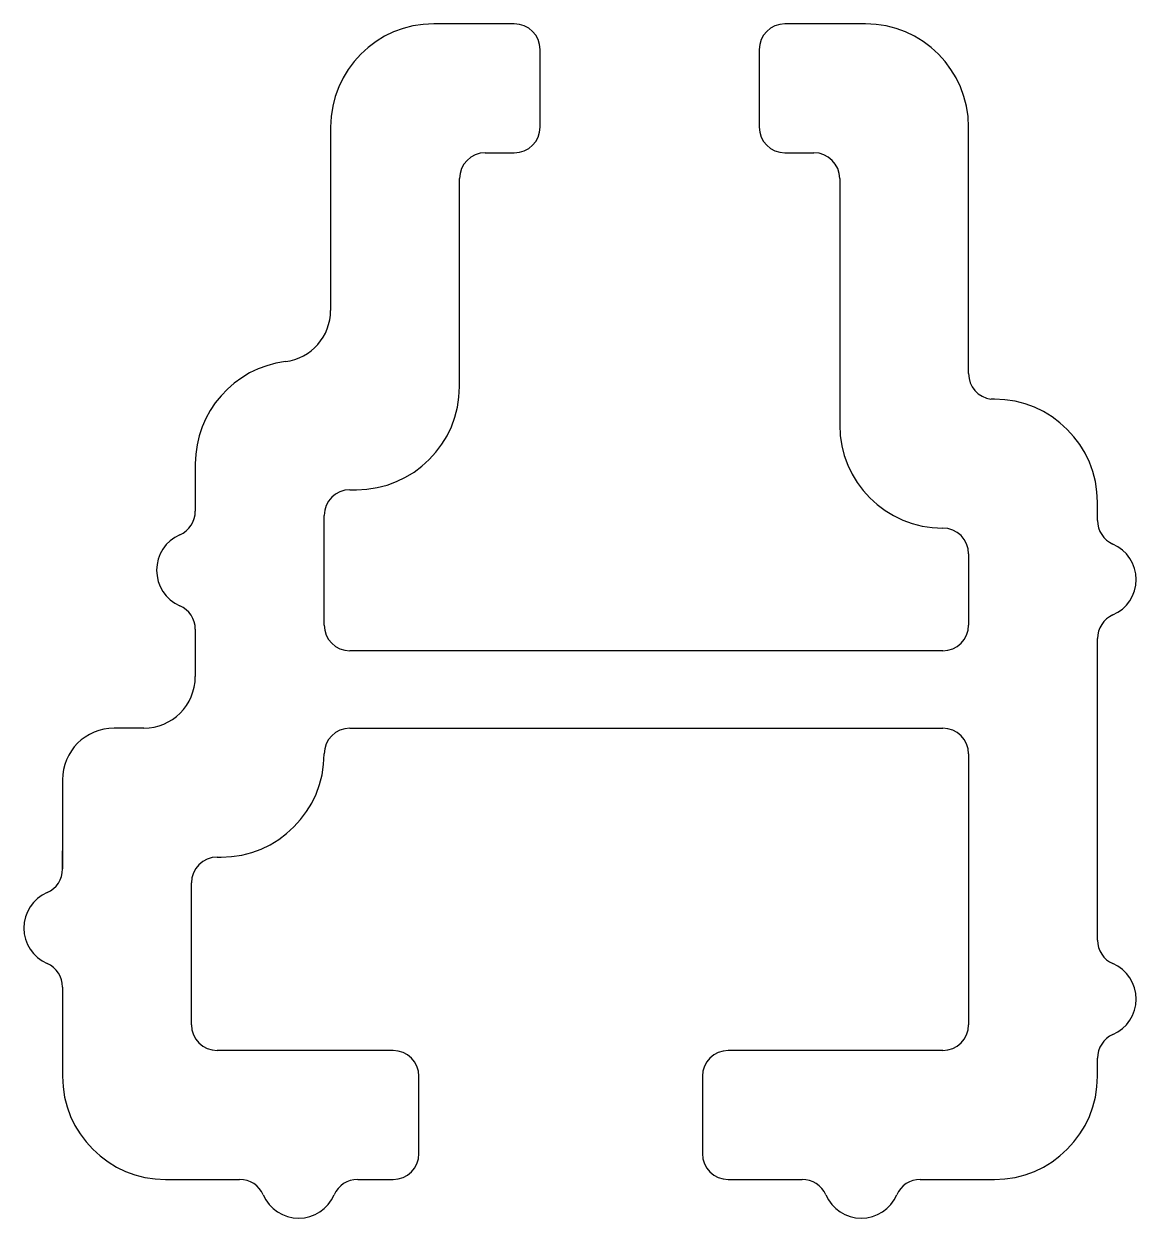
# Model space of a CAD drawing. Extents: x -10.8 to 11.1, y 4.3 to 27.8.
import ezdxf

# ---------------------------------------------------------------- set-up
doc = ezdxf.new("R2010")
doc.units = 0
doc.layers.get('0').update_dxf_attribs({"linetype": 'CONTINUOUS'})

msp = doc.modelspace()

# ---------------------------------------------------------------- linework, layer by layer
for p, q in [((-1.181, 27.828), (-2.769, 27.828)), ((5.74, 27.828), (4.153, 27.828)), ((-0.673, 25.796), (-0.673, 27.32)), ((3.645, 27.32), (3.645, 25.796)), ((-4.801, 25.796), (-4.801, 22.183)), ((7.772, 20.937), (7.772, 25.796)), ((-1.753, 25.288), (-1.181, 25.288)), ((4.153, 25.288), (4.724, 25.288)), ((-2.261, 20.683), (-2.261, 24.78)), ((5.232, 24.78), (5.232, 19.926)), ((8.28, 20.434), (8.214, 20.434)), ((-7.468, 19.159), (-7.468, 18.228)), ((-4.42, 18.651), (-4.293, 18.651)), ((10.312, 18.045), (10.312, 18.402)), ((-4.928, 15.984), (-4.928, 18.143)), ((7.772, 17.386), (7.772, 15.984)), ((-7.468, 15.9), (-7.468, 14.968)), ((10.312, 9.779), (10.312, 15.717)), ((7.264, 15.476), (-4.42, 15.476)), ((-8.484, 13.952), (-9.068, 13.952)), ((-4.42, 13.952), (7.264, 13.952)), ((-4.928, 13.444), (-4.928, 13.444)), ((7.772, 13.444), (7.772, 8.11)), ((-10.084, 12.936), (-10.084, 11.179)), ((-10.084, 11.179), (-10.084, 11.536)), ((-7.036, 11.412), (-6.96, 11.412)), ((-7.544, 8.11), (-7.544, 10.904)), ((-10.084, 8.851), (-10.084, 7.094)), ((-3.569, 7.602), (-7.036, 7.602)), ((7.264, 7.602), (3.035, 7.602)), ((10.312, 7.094), (10.312, 7.451)), ((-3.061, 5.57), (-3.061, 7.094)), ((2.527, 7.094), (2.527, 5.57)), ((-8.052, 5.062), (-6.594, 5.062)), ((-4.266, 5.062), (-3.569, 5.062)), ((3.035, 5.062), (4.493, 5.062)), ((6.821, 5.062), (8.28, 5.062))]:
    msp.add_line(p, q)
for centre, radius, start, end in [((-2.769, 25.796), 2.032, 90, 180), ((-1.181, 27.32), 0.508, 0, 90), ((4.153, 27.32), 0.508, 90, 180), ((5.74, 25.796), 2.032, 360, 90), ((-1.181, 25.796), 0.508, 270, 360), ((4.153, 25.796), 0.508, 180, 270), ((-1.753, 24.78), 0.508, 90, 180), ((4.724, 24.78), 0.508, 0, 90), ((-5.817, 22.183), 1.016, 277.1808, 360), ((-5.436, 19.159), 2.032, 97.1808, 180), ((8.28, 20.937), 0.508, 180, 262.5053), ((-4.293, 20.683), 2.032, 270, 360), ((8.28, 18.402), 2.032, 0, 90), ((7.264, 19.926), 2.032, 180, 270), ((-4.42, 18.143), 0.508, 90, 180), ((-7.976, 18.228), 0.508, 293.5782, 360), ((7.264, 17.386), 0.508, 360, 90), ((10.82, 18.045), 0.508, 180, 246.4218), ((-7.468, 17.064), 0.762, 113.5782, 246.4218), ((10.312, 16.881), 0.762, 293.5782, 66.4218), ((-7.976, 15.9), 0.508, 0, 66.4218), ((10.82, 15.717), 0.508, 113.5782, 180), ((-4.42, 15.984), 0.508, 180, 270), ((7.264, 15.984), 0.508, 270, 0), ((-8.484, 14.968), 1.016, 270, 360), ((-9.068, 12.936), 1.016, 90, 180), ((-4.42, 13.444), 0.508, 90, 180), ((7.264, 13.444), 0.508, 360, 90), ((-6.96, 13.444), 2.032, 270, 0), ((-7.036, 10.904), 0.508, 90, 180), ((-10.592, 11.179), 0.508, 293.5782, 360), ((-10.084, 10.015), 0.762, 113.5782, 246.4218), ((10.82, 9.779), 0.508, 180, 246.4218), ((-10.592, 8.851), 0.508, 0, 66.4218), ((10.312, 8.615), 0.762, 293.5782, 66.4218), ((-7.036, 8.11), 0.508, 180, 270), ((7.264, 8.11), 0.508, 270, 360), ((10.82, 7.451), 0.508, 113.5782, 180), ((-3.569, 7.094), 0.508, 0, 90), ((3.035, 7.094), 0.508, 90, 180), ((-8.052, 7.094), 2.032, 180, 270), ((8.28, 7.094), 2.032, 270, 360), ((-3.569, 5.57), 0.508, 270, 360), ((3.035, 5.57), 0.508, 180, 270), ((-6.594, 4.554), 0.508, 23.5782, 90), ((-4.266, 4.554), 0.508, 90, 156.4218), ((4.493, 4.554), 0.508, 23.5782, 90), ((6.821, 4.554), 0.508, 90, 156.4218), ((-5.43, 5.062), 0.762, 203.5782, 336.4218), ((5.657, 5.062), 0.762, 203.5782, 336.4218)]:
    msp.add_arc(centre, radius, start, end)

doc.saveas('drawing.dxf')
